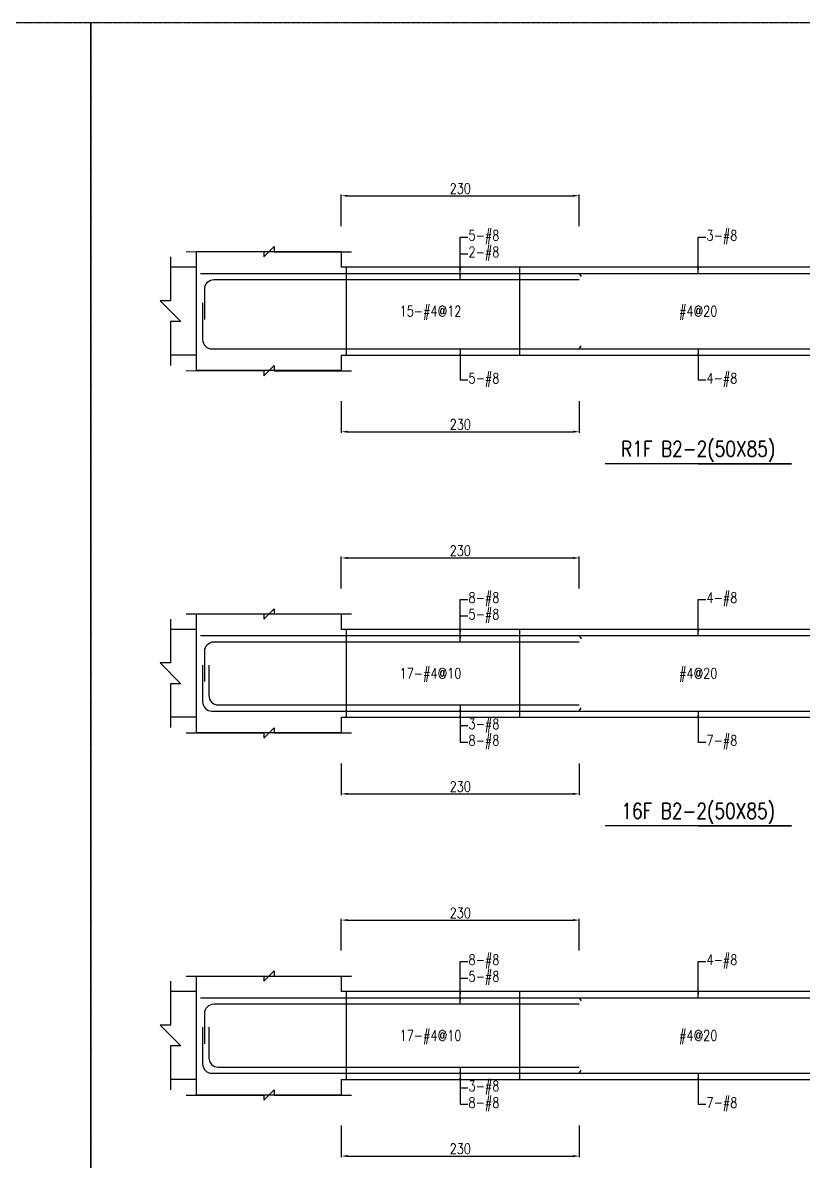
# Model space of a CAD drawing. Header units: millimetres. Extents: x 0 to 84580, y -12276 to 4373.
# Drawn here: x 38995 to 39750, y 969 to 2069 of the extents above; entities that cross this region are included whole.
import ezdxf
from ezdxf.enums import TextEntityAlignment as Align

# ---------------------------------------------------------------- set-up
doc = ezdxf.new("R2010")
doc.units = ezdxf.units.MM
doc.header["$MEASUREMENT"] = 0
doc.linetypes.add('CENTER', pattern=[2, 1.25, -0.25, 0.25, -0.25])
for name, color, linetype in [('S-DIM', 2, 'Continuous'), ('S-GRID', 1, 'CENTER'), ('S-LEADER', 2, 'Continuous'), ('S-RC', 130, 'Continuous'), ('S-REINF', 6, 'Continuous'), ('S-TEXT', 2, 'Continuous')]:
    doc.layers.add(name, color=color, linetype=linetype)
doc.styles.add('CS4', font='romans.shx', dxfattribs={"width": 0.8, "bigfont": 'lsp.shx'})
doc.styles.get("Standard").update_dxf_attribs({"font": 'arial.ttf'})
doc.dimstyles.new('ISO-25', dxfattribs={"dimtxt": 2.5, "dimasz": 2.5, "dimexe": 1.25, "dimexo": 0.625, "dimtad": 1, "dimtxsty": 'Standard', "dimcen": 2.5, "dimadec": 0, "dimazin": 0, "dimtfac": 1, "dimtmove": 0, "dimatfit": 3, "dimfxl": 0, "dimarcsym": 0})

# ---------------------------------------------------------------- blocks, each defined once
blk = doc.blocks.new('*D388')
at = {"layer": 'DEFPOINTS', "color": 0, "transparency": 16777216}
for p in [(39533.2, 1201.8), (39303.2, 1171.8), (39533.2, 1171.8)]:
    blk.add_point(p, dxfattribs=at)
at = {"layer": 'S-DIM', "color": 0, "lineweight": -2, "transparency": 16777216}
for p, q in [((39303.2, 1172.4), (39303.2, 1203.1)), ((39309.2, 1201.8), (39527.2, 1201.8)), ((39533.2, 1172.4), (39533.2, 1203.1))]:
    blk.add_line(p, q, dxfattribs=at)
at = {"layer": 'S-DIM', "color": 0, "transparency": 16777216}
for points in [[(39309.2, 1202.8), (39309.2, 1200.8), (39303.2, 1201.8)], [(39527.2, 1202.8), (39527.2, 1200.8), (39533.2, 1201.8)]]:
    blk.add_solid(points, dxfattribs=at)
at = {"layer": 'S-DIM', "color": 0, "transparency": 16777216, "insert": (39418.2, 1208.8), "char_height": 10, "attachment_point": 5, "style": 'CS4'}
blk.add_mtext('230', dxfattribs=at)
blk = doc.blocks.new('*D390')
at = {"layer": 'DEFPOINTS', "color": 0, "transparency": 16777216}
for p in [(39303.2, 1003.8), (39533.2, 1003.8), (39533.2, 973.8)]:
    blk.add_point(p, dxfattribs=at)
at = {"layer": 'S-DIM', "color": 0, "lineweight": -2, "transparency": 16777216}
for p, q in [((39303.2, 1003.2), (39303.2, 972.6)), ((39533.2, 1003.2), (39533.2, 972.6)), ((39309.2, 973.8), (39527.2, 973.8))]:
    blk.add_line(p, q, dxfattribs=at)
at = {"layer": 'S-DIM', "color": 0, "transparency": 16777216}
for points in [[(39309.2, 974.8), (39309.2, 972.8), (39303.2, 973.8)], [(39527.2, 974.8), (39527.2, 972.8), (39533.2, 973.8)]]:
    blk.add_solid(points, dxfattribs=at)
at = {"layer": 'S-DIM', "color": 0, "transparency": 16777216, "insert": (39418.2, 980.8), "char_height": 10, "attachment_point": 5, "style": 'CS4'}
blk.add_mtext('230', dxfattribs=at)
blk = doc.blocks.new('*D392')
at = {"layer": 'DEFPOINTS', "color": 0, "transparency": 16777216}
for p in [(39533.2, 1551.8), (39303.2, 1521.8), (39533.2, 1521.8)]:
    blk.add_point(p, dxfattribs=at)
at = {"layer": 'S-DIM', "color": 0, "lineweight": -2, "transparency": 16777216}
for p, q in [((39303.2, 1522.4), (39303.2, 1553.1)), ((39309.2, 1551.8), (39527.2, 1551.8)), ((39533.2, 1522.4), (39533.2, 1553.1))]:
    blk.add_line(p, q, dxfattribs=at)
at = {"layer": 'S-DIM', "color": 0, "transparency": 16777216}
for points in [[(39309.2, 1552.8), (39309.2, 1550.8), (39303.2, 1551.8)], [(39527.2, 1552.8), (39527.2, 1550.8), (39533.2, 1551.8)]]:
    blk.add_solid(points, dxfattribs=at)
at = {"layer": 'S-DIM', "color": 0, "transparency": 16777216, "insert": (39418.2, 1558.8), "char_height": 10, "attachment_point": 5, "style": 'CS4'}
blk.add_mtext('230', dxfattribs=at)
blk = doc.blocks.new('*D394')
at = {"layer": 'DEFPOINTS', "color": 0, "transparency": 16777216}
for p in [(39303.2, 1353.8), (39533.2, 1353.8), (39533.2, 1323.8)]:
    blk.add_point(p, dxfattribs=at)
at = {"layer": 'S-DIM', "color": 0, "lineweight": -2, "transparency": 16777216}
for p, q in [((39303.2, 1353.2), (39303.2, 1322.6)), ((39533.2, 1353.2), (39533.2, 1322.6)), ((39309.2, 1323.8), (39527.2, 1323.8))]:
    blk.add_line(p, q, dxfattribs=at)
at = {"layer": 'S-DIM', "color": 0, "transparency": 16777216}
for points in [[(39309.2, 1324.8), (39309.2, 1322.8), (39303.2, 1323.8)], [(39527.2, 1324.8), (39527.2, 1322.8), (39533.2, 1323.8)]]:
    blk.add_solid(points, dxfattribs=at)
at = {"layer": 'S-DIM', "color": 0, "transparency": 16777216, "insert": (39418.2, 1330.8), "char_height": 10, "attachment_point": 5, "style": 'CS4'}
blk.add_mtext('230', dxfattribs=at)
blk = doc.blocks.new('*D403')
at = {"layer": 'DEFPOINTS', "color": 0, "transparency": 16777216}
for p in [(39533.2, 1901.8), (39303.2, 1871.8), (39533.2, 1871.8)]:
    blk.add_point(p, dxfattribs=at)
at = {"layer": 'S-DIM', "color": 0, "lineweight": -2, "transparency": 16777216}
for p, q in [((39303.2, 1872.4), (39303.2, 1903.1)), ((39309.2, 1901.8), (39527.2, 1901.8)), ((39533.2, 1872.4), (39533.2, 1903.1))]:
    blk.add_line(p, q, dxfattribs=at)
at = {"layer": 'S-DIM', "color": 0, "transparency": 16777216}
for points in [[(39309.2, 1902.8), (39309.2, 1900.8), (39303.2, 1901.8)], [(39527.2, 1902.8), (39527.2, 1900.8), (39533.2, 1901.8)]]:
    blk.add_solid(points, dxfattribs=at)
at = {"layer": 'S-DIM', "color": 0, "transparency": 16777216, "insert": (39418.2, 1908.8), "char_height": 10, "attachment_point": 5, "style": 'CS4'}
blk.add_mtext('230', dxfattribs=at)
blk = doc.blocks.new('*D405')
at = {"layer": 'DEFPOINTS', "color": 0, "transparency": 16777216}
for p in [(39303.2, 1703.8), (39533.2, 1703.8), (39533.2, 1673.8)]:
    blk.add_point(p, dxfattribs=at)
at = {"layer": 'S-DIM', "color": 0, "lineweight": -2, "transparency": 16777216}
for p, q in [((39303.2, 1703.2), (39303.2, 1672.6)), ((39533.2, 1703.2), (39533.2, 1672.6)), ((39309.2, 1673.8), (39527.2, 1673.8))]:
    blk.add_line(p, q, dxfattribs=at)
at = {"layer": 'S-DIM', "color": 0, "transparency": 16777216}
for points in [[(39309.2, 1674.8), (39309.2, 1672.8), (39303.2, 1673.8)], [(39527.2, 1674.8), (39527.2, 1672.8), (39533.2, 1673.8)]]:
    blk.add_solid(points, dxfattribs=at)
at = {"layer": 'S-DIM', "color": 0, "transparency": 16777216, "insert": (39418.2, 1680.8), "char_height": 10, "attachment_point": 5, "style": 'CS4'}
blk.add_mtext('230', dxfattribs=at)

msp = doc.modelspace()

# ---------------------------------------------------------------- linework, layer by layer
for p, q in [((39163.154, 1832.802), (39138.154, 1832.802)), ((39163.154, 1747.802), (39138.154, 1747.802)), ((39163.154, 1482.802), (39138.154, 1482.802)), ((39163.154, 1397.802), (39138.154, 1397.802)), ((39163.154, 1132.802), (39138.154, 1132.802)), ((39163.154, 1047.802), (39138.154, 1047.802))]:
    msp.add_line(p, q)
at = {"layer": 'S-GRID'}
for points in [[(35832, 0), (39061, 0), (39061, 2069), (35832, 2069), (35832, 0)], [(39061, 0), (42290, 0), (42290, 2069), (39061, 2069), (39061, 0)]]:
    msp.add_lwpolyline(points, dxfattribs=at)
at = {"layer": 'S-RC'}
for points in [[(39153.154, 1847.802), (39228.154, 1847.787), (39228.154, 1842.787), (39238.155, 1852.785), (39238.154, 1847.785), (39313.154, 1847.77)], [(39138.154, 1842.802), (39138.154, 1800.302), (39128.154, 1800.302), (39148.154, 1780.302), (39138.154, 1780.302), (39138.154, 1737.802)], [(39303.154, 1747.802), (39303.154, 1732.802), (39163.154, 1732.802), (39163.154, 1847.802), (39303.154, 1847.802), (39303.154, 1832.802)], [(39993.154, 1832.802), (39303.154, 1832.802)], [(39303.154, 1747.802), (39993.154, 1747.802)], [(39153.154, 1732.802), (39228.154, 1732.787), (39228.154, 1727.787), (39238.155, 1737.785), (39238.154, 1732.785), (39313.154, 1732.77)], [(39648.154, 1642.802), (39738.154, 1642.802), (39558.154, 1642.802)], [(39153.154, 1497.802), (39228.154, 1497.787), (39228.154, 1492.787), (39238.155, 1502.785), (39238.154, 1497.785), (39313.154, 1497.77)], [(39303.154, 1397.802), (39303.154, 1382.802), (39163.154, 1382.802), (39163.154, 1497.802), (39303.154, 1497.802), (39303.154, 1482.802)], [(39138.154, 1492.802), (39138.154, 1450.302), (39128.154, 1450.302), (39148.154, 1430.302), (39138.154, 1430.302), (39138.154, 1387.802)], [(39993.154, 1482.802), (39303.154, 1482.802)], [(39303.154, 1397.802), (39993.154, 1397.802)], [(39153.154, 1382.802), (39228.154, 1382.787), (39228.154, 1377.787), (39238.155, 1387.785), (39238.154, 1382.785), (39313.154, 1382.77)], [(39648.154, 1292.802), (39738.154, 1292.802), (39558.154, 1292.802)], [(39153.154, 1147.802), (39228.154, 1147.787), (39228.154, 1142.787), (39238.155, 1152.785), (39238.154, 1147.785), (39313.154, 1147.77)], [(39303.154, 1047.802), (39303.154, 1032.802), (39163.154, 1032.802), (39163.154, 1147.802), (39303.154, 1147.802), (39303.154, 1132.802)], [(39138.154, 1142.802), (39138.154, 1100.302), (39128.154, 1100.302), (39148.154, 1080.302), (39138.154, 1080.302), (39138.154, 1037.802)], [(39993.154, 1132.802), (39303.154, 1132.802)], [(39303.154, 1047.802), (39993.154, 1047.802)], [(39153.154, 1032.802), (39228.154, 1032.787), (39228.154, 1027.787), (39238.155, 1037.785), (39238.154, 1032.785), (39313.154, 1032.77)]]:
    msp.add_lwpolyline(points, dxfattribs=at)
at = {"layer": 'S-REINF'}
for points in [[(39167.154, 1826.802), (39303.154, 1826.802)], [(39303.154, 1826.802), (39533.154, 1826.802)], [(39533.154, 1826.802), (39535.154, 1823.802)], [(39533.154, 1826.802), (39763.154, 1826.802)], [(39303.154, 1820.802), (39533.154, 1820.802)], [(39303.154, 1753.802), (39533.154, 1753.802)], [(39533.154, 1753.802), (39535.154, 1756.802)], [(39533.154, 1753.802), (39763.154, 1753.802)], [(39167.154, 1476.802), (39303.154, 1476.802)], [(39303.154, 1476.802), (39533.154, 1476.802)], [(39533.154, 1476.802), (39535.154, 1473.802)], [(39533.154, 1476.802), (39763.154, 1476.802)], [(39303.154, 1470.802), (39533.154, 1470.802)], [(39303.154, 1409.802), (39533.154, 1409.802)], [(39303.154, 1403.802), (39533.154, 1403.802)], [(39533.154, 1403.802), (39535.154, 1406.802)], [(39533.154, 1403.802), (39763.154, 1403.802)], [(39167.154, 1126.802), (39303.154, 1126.802)], [(39303.154, 1126.802), (39533.154, 1126.802)], [(39533.154, 1126.802), (39535.154, 1123.802)], [(39533.154, 1126.802), (39763.154, 1126.802)], [(39303.154, 1120.802), (39533.154, 1120.802)], [(39303.154, 1059.802), (39533.154, 1059.802)], [(39533.154, 1053.802), (39535.154, 1056.802)], [(39303.154, 1053.802), (39533.154, 1053.802)], [(39533.154, 1053.802), (39763.154, 1053.802)]]:
    msp.add_lwpolyline(points, dxfattribs=at)
at = {"layer": 'S-REINF', "color": 1}
for points in [[(39308.154, 1747.802), (39308.154, 1832.802)], [(39475.654, 1747.802), (39475.654, 1832.802)], [(39308.154, 1397.802), (39308.154, 1482.802)], [(39475.654, 1397.802), (39475.654, 1482.802)], [(39308.154, 1047.802), (39308.154, 1132.802)], [(39475.654, 1047.802), (39475.654, 1132.802)]]:
    msp.add_lwpolyline(points, dxfattribs=at)
at = {"layer": 'S-REINF'}
for points in [[(39171.154, 1782.302), (39171.154, 1811.802, -0.41421356), (39180.154, 1820.802), (39303.154, 1820.802)], [(39169.154, 1798.302), (39169.154, 1762.802, 0.41421356), (39178.154, 1753.802), (39303.154, 1753.802)], [(39171.154, 1432.302), (39171.154, 1461.802, -0.41421356), (39180.154, 1470.802), (39303.154, 1470.802)], [(39169.154, 1448.302), (39169.154, 1412.802, 0.41421356), (39178.154, 1403.802), (39303.154, 1403.802)], [(39175.154, 1448.302), (39175.154, 1418.802, 0.41421356), (39184.154, 1409.802), (39303.154, 1409.802)], [(39171.154, 1082.302), (39171.154, 1111.802, -0.41421356), (39180.154, 1120.802), (39303.154, 1120.802)], [(39169.154, 1098.302), (39169.154, 1062.802, 0.41421356), (39178.154, 1053.802), (39303.154, 1053.802)], [(39175.154, 1098.302), (39175.154, 1068.802, 0.41421356), (39184.154, 1059.802), (39303.154, 1059.802)]]:
    msp.add_lwpolyline(points, format="xyb", dxfattribs=at)

# ---------------------------------------------------------------- texts
at = {"layer": 'S-LEADER', "char_height": 10, "attachment_point": 4, "style": 'CS4'}
for s, insert in [('5-#8', (39426.154, 1861.802)), ('3-#8', (39656.154, 1861.802)), ('2-#8', (39426.154, 1845.802)), ('5-#8', (39426.154, 1723.802)), ('4-#8', (39656.154, 1723.802)), ('8-#8', (39426.154, 1511.802)), ('4-#8', (39656.154, 1511.802)), ('5-#8', (39426.154, 1495.802)), ('3-#8', (39426.154, 1389.802)), ('8-#8', (39426.154, 1373.802)), ('7-#8', (39656.154, 1373.802)), ('8-#8', (39426.154, 1161.802)), ('4-#8', (39656.154, 1161.802)), ('5-#8', (39426.154, 1145.802)), ('3-#8', (39426.154, 1039.802)), ('8-#8', (39426.154, 1023.802)), ('7-#8', (39656.154, 1023.802))]:
    msp.add_mtext(s, dxfattribs=dict(at, insert=insert))
at = {"layer": 'S-RC', "style": 'CS4', "width": 0.8}
for s, p in [('R1F B2-2(50X85)', (39648.154, 1649.802)), ('16F B2-2(50X85)', (39648.154, 1299.802))]:
    msp.add_text(s, height=15, dxfattribs=at).set_placement(p, align=Align.CENTER)
at = {"layer": 'S-TEXT', "color": 1, "style": 'CS4', "width": 0.8}
for s, p in [('15-#4@12', (39389.404, 1785.302)), ('#4@20', (39648.154, 1785.302)), ('17-#4@10', (39389.404, 1435.302)), ('#4@20', (39648.154, 1435.302)), ('17-#4@10', (39389.404, 1085.302)), ('#4@20', (39648.154, 1085.302))]:
    msp.add_text(s, height=10, dxfattribs=at).set_placement(p, align=Align.CENTER)

# ---------------------------------------------------------------- dimensions: what is measured, and where the dimension line sits
at = {"layer": 'S-DIM'}
for p1, p2, distance, picture, middle in [((39303.154, 1871.802), (39533.154, 1871.802), 30, '*D403', (39418.154, 1908.802)), ((39303.154, 1703.802), (39533.154, 1703.802), -30, '*D405', (39418.154, 1680.802)), ((39303.154, 1521.802), (39533.154, 1521.802), 30, '*D392', (39418.154, 1558.802)), ((39303.154, 1353.802), (39533.154, 1353.802), -30, '*D394', (39418.154, 1330.802)), ((39303.154, 1171.802), (39533.154, 1171.802), 30, '*D388', (39418.154, 1208.802)), ((39303.154, 1003.802), (39533.154, 1003.802), -30, '*D390', (39418.154, 980.802))]:
    dim = msp.add_aligned_dim(p1=p1, p2=p2, distance=distance, dimstyle='ISO-25', override={"dimtxt": 10, "dimasz": 6, "dimgap": 2, "dimtxsty": 'CS4'}, dxfattribs=at)
    dim.commit()
    dim.dimension.update_dxf_attribs({"geometry": picture, "text_midpoint": middle})

# ---------------------------------------------------------------- leaders
at = {"layer": 'S-LEADER', "annotation_type": 0, "has_hookline": 1, "hookline_direction": 0, "text_width": 30.857}
for points in [[(39418.154, 1826.802), (39418.154, 1861.802), (39425.529, 1861.802)], [(39648.154, 1826.802), (39648.154, 1861.802), (39655.529, 1861.802)], [(39418.154, 1820.802), (39418.154, 1845.802), (39425.529, 1845.802)], [(39418.154, 1753.802), (39418.154, 1723.802), (39425.529, 1723.802)], [(39648.154, 1753.802), (39648.154, 1723.802), (39655.529, 1723.802)], [(39418.154, 1476.802), (39418.154, 1511.802), (39425.529, 1511.802)], [(39648.154, 1476.802), (39648.154, 1511.802), (39655.529, 1511.802)], [(39418.154, 1470.802), (39418.154, 1495.802), (39425.529, 1495.802)], [(39418.154, 1409.802), (39418.154, 1389.802), (39425.529, 1389.802)], [(39418.154, 1403.802), (39418.154, 1373.802), (39425.529, 1373.802)], [(39648.154, 1403.802), (39648.154, 1373.802), (39655.529, 1373.802)], [(39418.154, 1126.802), (39418.154, 1161.802), (39425.529, 1161.802)], [(39648.154, 1126.802), (39648.154, 1161.802), (39655.529, 1161.802)], [(39418.154, 1120.802), (39418.154, 1145.802), (39425.529, 1145.802)], [(39418.154, 1059.802), (39418.154, 1039.802), (39425.529, 1039.802)], [(39418.154, 1053.802), (39418.154, 1023.802), (39425.529, 1023.802)], [(39648.154, 1053.802), (39648.154, 1023.802), (39655.529, 1023.802)]]:
    msp.add_leader(points, dimstyle='ISO-25', override={"dimasz": 6, "dimtad": 0}, dxfattribs=at)

doc.saveas('drawing.dxf')
